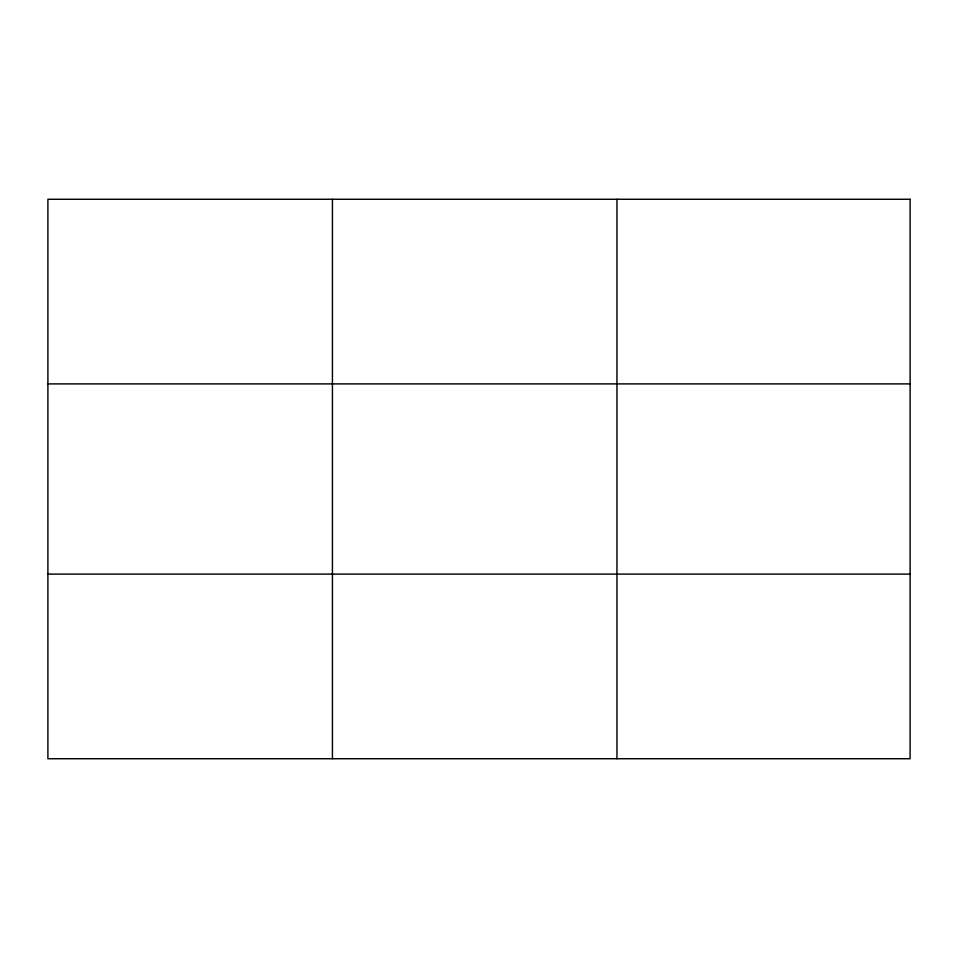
<?xml version="1.0" encoding="UTF-8"?>
<svg xmlns="http://www.w3.org/2000/svg" width="958" height="958" viewBox="0 0 958 958"><rect width="100%" height="100%" fill="white"/><g stroke="black" fill="none" stroke-linecap="round" stroke-linejoin="round"><path stroke-width="1.44" d="M332.426 758.736L332.426 199.264M616.952 758.736L616.952 199.264M47.9 383.895L910.1 383.895M47.9 574.105L910.1 574.105M910.1 199.264L910.1 758.736L47.9 758.736L47.9 199.264L910.1 199.264"/></g></svg>
